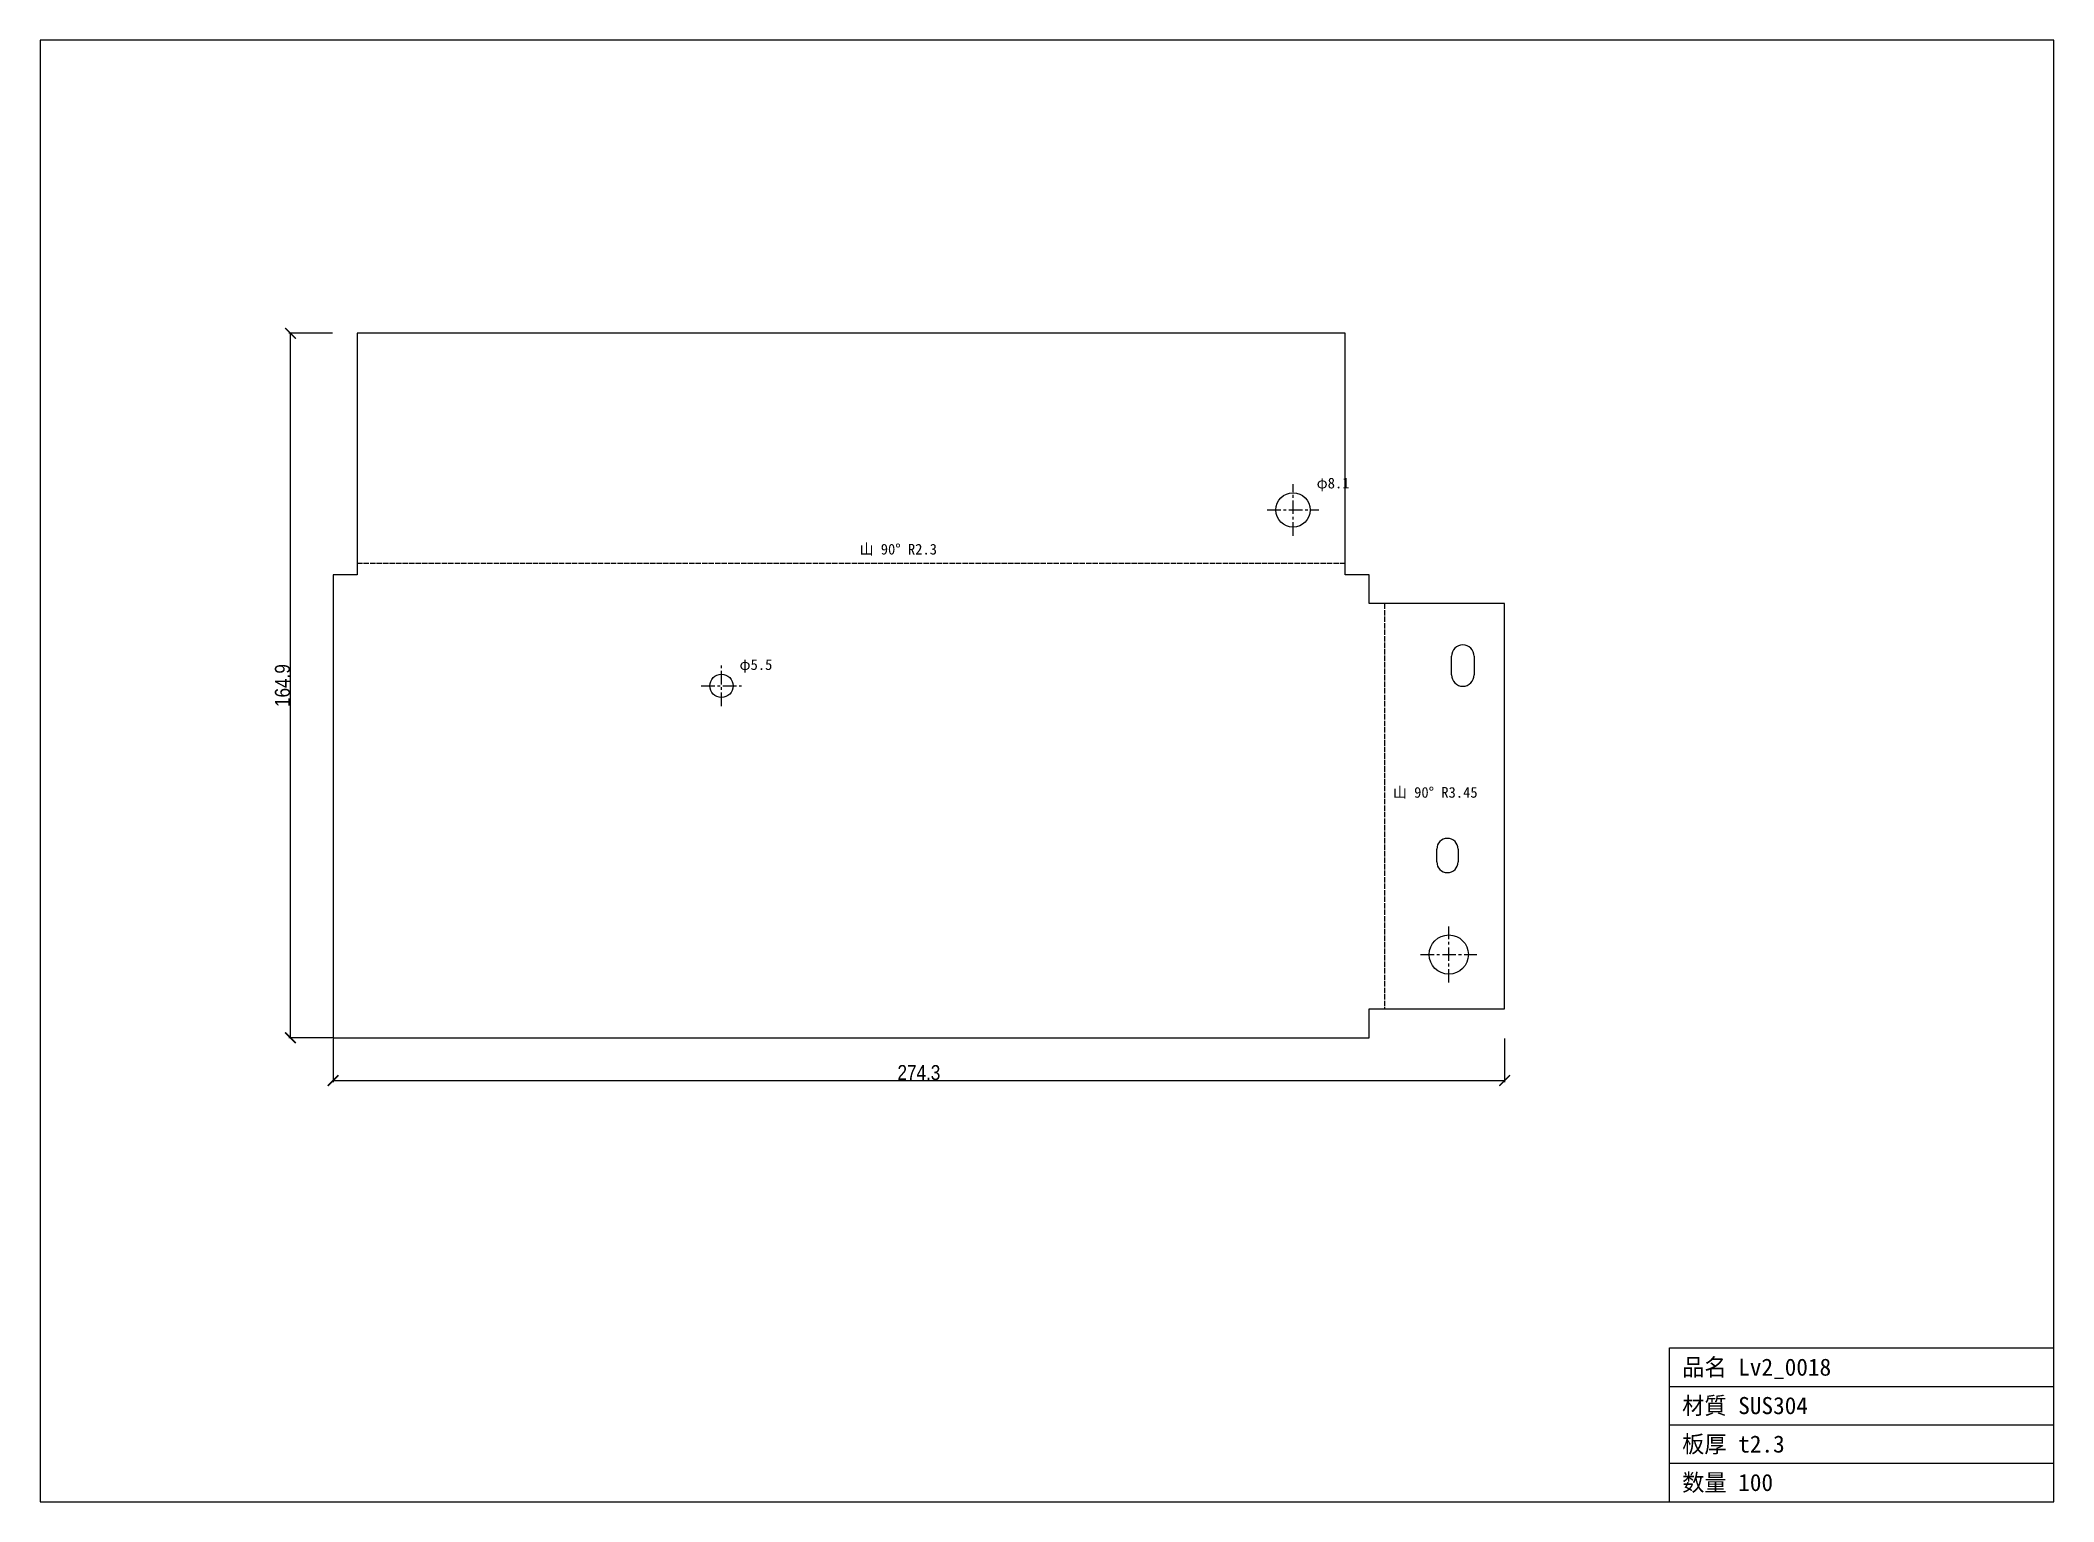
# Model space of a CAD drawing. Header units: millimetres. Extents: x -69 to 403, y -109 to 233.
import ezdxf

# ---------------------------------------------------------------- set-up
doc = ezdxf.new("R2010")
doc.units = ezdxf.units.MM
doc.linetypes.add('CENTER', pattern=[5.08, 3.175, -0.635, 0.635, -0.635])
doc.linetypes.add('DASHED', pattern=[1.524, 1.27, -0.254])
for name, color, linetype in [('中心線', 7, 'Continuous'), ('図枠', 7, 'Continuous'), ('外形', 7, 'Continuous'), ('寸法', 7, 'Continuous'), ('文字', 7, 'Continuous'), ('曲げ線', 7, 'Continuous')]:
    doc.layers.add(name, color=color, linetype=linetype)
doc.styles.add('OpenSansCondensed-Light', font='OpenSansCondensed-Light.ttf')
doc.dimstyles.new('EZDXF', dxfattribs={"dimtxt": 0.25, "dimasz": 0.175, "dimexe": 0.375, "dimexo": 0.125, "dimgap": 0.1, "dimtad": 1, "dimlfac": 100, "dimzin": 12, "dimdsep": 46, "dimtxsty": 'OpenSansCondensed-Light', "dimblk": 'ARCHTICK', "dimcen": 2.5, "dimazin": 3, "dimtfac": 0.5, "dimtmove": 2, "dimatfit": 3})

# ---------------------------------------------------------------- blocks, each defined once
blk = doc.blocks.new('_ARCHTICK')
at = {"color": 0, "linetype": 'BYBLOCK', "const_width": 0.15}
blk.add_lwpolyline([(-0.5, -0.5), (0.5, 0.5)], dxfattribs=at)

msp = doc.modelspace()

# ---------------------------------------------------------------- linework, layer by layer
at = {"layer": '中心線', "color": 1, "linetype": 'CENTER'}
for p, q in [((224.75, 117.53), (224.75, 129.59)), ((218.72, 123.56), (230.78, 123.56)), ((90.92, 77.64), (90.92, 87.11)), ((86.18, 82.37), (95.65, 82.37)), ((261.22, 12.92), (261.22, 26.09)), ((254.63, 19.5), (267.8, 19.5))]:
    msp.add_line(p, q, dxfattribs=at)
at = {"layer": '図枠'}
for p, q in [((402.86, 233.47), (-68.57, 233.47)), ((-68.57, 233.47), (-68.57, -108.57)), ((402.86, -108.57), (402.86, 233.47)), ((312.86, -108.57), (312.86, -72.57)), ((312.86, -72.57), (402.86, -72.57)), ((312.86, -81.57), (402.86, -81.57)), ((312.86, -90.57), (402.86, -90.57)), ((312.86, -99.57), (402.86, -99.57)), ((-68.57, -108.57), (402.86, -108.57))]:
    msp.add_line(p, q, dxfattribs=at)
at = {"layer": '外形'}
for p, q in [((236.94, 164.9), (5.6, 164.9)), ((5.6, 164.9), (5.6, 108.4)), ((236.94, 108.4), (236.94, 164.9)), ((5.6, 108.4), (0, 108.4)), ((0, 108.4), (0, 0)), ((242.54, 108.4), (236.94, 108.4)), ((242.54, 101.65), (242.54, 108.4)), ((274.29, 101.65), (242.54, 101.65)), ((274.29, 6.75), (274.29, 101.65)), ((261.87, 84.94), (261.87, 89.3)), ((267.16, 89.3), (267.16, 84.94)), ((258.41, 41.17), (258.41, 44.18)), ((263.42, 44.18), (263.42, 41.17)), ((242.54, 0), (242.54, 6.75)), ((242.54, 6.75), (274.29, 6.75)), ((0, 0), (242.54, 0))]:
    msp.add_line(p, q, dxfattribs=at)
for centre, radius in [((224.75, 123.56), 4.03), ((90.92, 82.37), 2.73), ((261.22, 19.5), 4.58)]:
    msp.add_circle(centre, radius, dxfattribs=at)
for centre, radius, start, end in [((264.51, 89.3), 2.65, 0, 180), ((264.51, 84.94), 2.65, 180, 0), ((260.91, 44.18), 2.5, 0, 180), ((260.91, 41.17), 2.5, 180, 0)]:
    msp.add_arc(centre, radius, start, end, dxfattribs=at)
at = {"layer": '曲げ線', "color": 3, "linetype": 'DASHED'}
for p, q in [((5.6, 111.11), (236.94, 111.11)), ((246.15, 101.65), (246.15, 6.75))]:
    msp.add_line(p, q, dxfattribs=at)

# ---------------------------------------------------------------- texts
at = {"layer": '文字'}
for s, height, p in [('φ8.1', 2.5, (230.28, 128.59)), ('山 90° R2.3', 2.5, (123.27, 113.11)), ('φ5.5', 2.5, (95.15, 86.11)), ('山 90° R3.45', 2.5, (248.15, 56.2)), ('品名 Lv2_0018', 4, (315.86, -79.07)), ('材質 SUS304', 4, (315.86, -88.07)), ('板厚 t2.3', 4, (315.86, -97.07)), ('数量 100', 4, (315.86, -106.07))]:
    msp.add_text(s, height=height, dxfattribs=at).set_placement(p)

# ---------------------------------------------------------------- dimensions: what is measured, and where the dimension line sits
at = {"layer": '寸法'}
msp.add_linear_dim(base=(-10, 0), p1=(0, 0), p2=(0, 164.9), angle=90, dimstyle='EZDXF', override={"dimtxt": 3.5, "dimasz": 2.5, "dimdec": 1, "dimlfac": 1}, dxfattribs=at).render()
msp.add_linear_dim(base=(0, -10), p1=(0, 0), p2=(274.29, 0), dimstyle='EZDXF', override={"dimtxt": 3.5, "dimasz": 2.5, "dimdec": 1, "dimlfac": 1}, dxfattribs=at).render()

doc.saveas('drawing.dxf')
